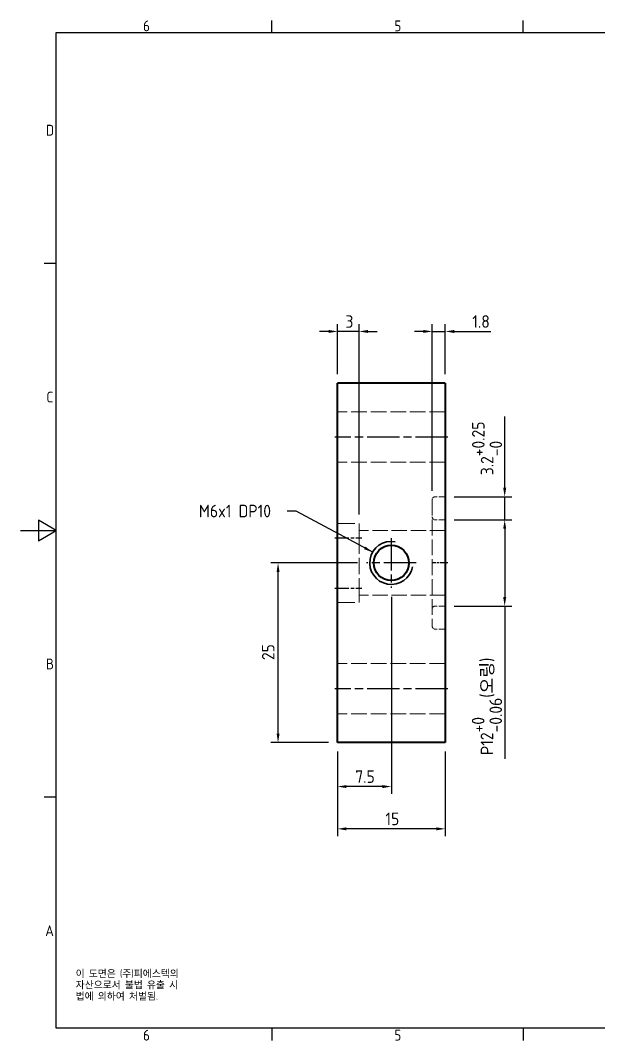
# Model space of a CAD drawing. Header units: millimetres. Extents: x 0 to 2375, y 0 to 3360.
# Drawn here: x 465 to 545.5, y 2272.6 to 2414.5 of the extents above; entities that cross this region are included whole.
import ezdxf

# ---------------------------------------------------------------- set-up
doc = ezdxf.new("R2010")
doc.units = ezdxf.units.MM
doc.linetypes.add('DPJC2253$0$CHAIN', pattern=[0.3543, 0.2362, -0.0295, 0.0591, -0.0295])
doc.linetypes.add('DPJC2253$0$DASHED', pattern=[0.2067, 0.1654, -0.0413])
for name, color, linetype, lineweight in [('DPJC2253$0$가려진 것(ISO)', 2, 'DPJC2253$0$DASHED', 18), ('DPJC2253$0$가시적인 것(ISO)', 3, 'Continuous', 40), ('DPJC2253$0$가시적인 좁은 것(ISO)', 3, 'Continuous', 35), ('DPJC2253$0$경계(ISO)', 7, 'Continuous', 25), ('DPJC2253$0$기호(ISO)', 5, 'Continuous', 25), ('DPJC2253$0$중심 표식(ISO)', 1, 'Continuous', 25), ('DPJC2253$0$중심선(ISO)', 1, 'Continuous', 25), ('DPJC2253$0$치수(ISO)', 2, 'Continuous', 25)]:
    doc.layers.add(name, color=color, linetype=linetype, lineweight=lineweight)
doc.styles.add('DPJC2253$0$문자 텍스트_PSTEK_POSCO', font='isocp.shx')
doc.styles.add('DPJC2253$0$치수 텍스트_PSTEK_POSCO', font='isocp.shx')
doc.dimstyles.new('DPJC2253$0$치수_PSTEK_POSCO', dxfattribs={"dimscale": 0.5, "dimtxt": 3.5, "dimasz": 2.5, "dimexe": 2, "dimexo": 2.5, "dimgap": 1, "dimtad": 1, "dimrnd": 1e-08, "dimdsep": 46, "dimtxsty": 'DPJC2253$0$치수 텍스트_PSTEK_POSCO', "dimcen": 0.09, "dimdle": 10, "dimclrd": 7, "dimclre": 7, "dimclrt": 2, "dimadec": 1, "dimazin": 2, "dimtfac": 1, "dimtmove": 0, "dimatfit": 3, "dimfxl": 0, "dimtolj": 1, "dimlwd": -1, "dimlwe": -1, "dimarcsym": 0})
doc.dimstyles.new('DPJC2253$0$치수_PSTEK_POSCO$7', dxfattribs={"dimscale": 0.5, "dimtxt": 3.5, "dimasz": 2.5, "dimexe": 2, "dimexo": 2.5, "dimgap": 1, "dimtad": 1, "dimrnd": 1e-08, "dimdsep": 46, "dimtxsty": 'DPJC2253$0$치수 텍스트_PSTEK_POSCO', "dimcen": 0.09, "dimdle": 10, "dimclrd": 7, "dimclre": 7, "dimclrt": 2, "dimadec": 1, "dimazin": 2, "dimtfac": 1, "dimtmove": 0, "dimatfit": 3, "dimfxl": 0, "dimtolj": 1, "dimlwd": -1, "dimlwe": -1, "dimarcsym": 0})

# ---------------------------------------------------------------- blocks, each defined once
blk = doc.blocks.new('DPJC2253$0$경계 Default Border')
at = {"layer": 'DPJC2253$0$경계(ISO)'}
for p, q in [((70, 287), (70, 290.4)), ((140, 287), (140, 290.4)), ((10, 222.75), (6.6, 222.75)), ((10, 74.25), (6.6, 74.25)), ((70, 10), (70, 6.6)), ((140, 10), (140, 6.6))]:
    blk.add_line(p, q, dxfattribs=at)
at = {"layer": 'DPJC2253$0$경계(ISO)', "flags": 128}
for points in [[(10, 10), (10, 287), (410, 287), (410, 10), (10, 10)], [(0, 148.5), (10, 148.5), (5, 151.39), (5, 145.61), (10, 148.5)]]:
    blk.add_lwpolyline(points, dxfattribs=at)
at = {"layer": 'DPJC2253$0$경계(ISO)', "color": 2, "char_height": 3, "attachment_point": 7, "style": 'DPJC2253$0$문자 텍스트_PSTEK_POSCO'}
for s, insert in [('6', (34.14, 287.37)), ('5', (104.14, 287.37)), ('D', (7.08, 258.35)), ('C', (7.24, 184.1)), ('B', (7.08, 109.85)), ('A', (6.91, 35.62)), ('6', (34.14, 6.57)), ('5', (104.14, 6.57))]:
    blk.add_mtext(s, dxfattribs=dict(at, insert=insert))
blk = doc.blocks.new('*D49')
at = {"layer": 'Defpoints', "color": 0}
for p in [(51.66, 66.27), (44.16, 44.73), (44.16, 38.62)]:
    blk.add_point(p, dxfattribs=at)
at = {"layer": 'DPJC2253$0$치수(ISO)', "color": 7}
for p, q in [((51.66, 65.02), (51.66, 37.62)), ((44.16, 43.48), (44.16, 37.62)), ((50.41, 38.62), (45.41, 38.62))]:
    blk.add_line(p, q, dxfattribs=at)
for points in [[(45.41, 38.83), (45.41, 38.41), (44.16, 38.62)], [(50.41, 38.83), (50.41, 38.41), (51.66, 38.62)]]:
    blk.add_solid(points, dxfattribs=at)
at = {"layer": 'DPJC2253$0$치수(ISO)', "color": 2, "insert": (46.64, 40), "char_height": 1.75, "attachment_point": 4, "style": 'DPJC2253$0$치수 텍스트_PSTEK_POSCO'}
blk.add_mtext('\\A1;7.5', dxfattribs=at)
blk = doc.blocks.new('*D50')
at = {"layer": 'Defpoints', "color": 0}
for p in [(44.16, 44.73), (59.16, 44.73), (44.16, 32.74)]:
    blk.add_point(p, dxfattribs=at)
at = {"layer": 'DPJC2253$0$치수(ISO)', "color": 7}
for p, q in [((44.16, 43.48), (44.16, 31.74)), ((59.16, 43.48), (59.16, 31.74)), ((57.91, 32.74), (45.41, 32.74))]:
    blk.add_line(p, q, dxfattribs=at)
for points in [[(45.41, 32.95), (45.41, 32.53), (44.16, 32.74)], [(57.91, 32.95), (57.91, 32.53), (59.16, 32.74)]]:
    blk.add_solid(points, dxfattribs=at)
at = {"layer": 'DPJC2253$0$치수(ISO)', "color": 2, "insert": (50.83, 34.12), "char_height": 1.75, "attachment_point": 4, "style": 'DPJC2253$0$치수 텍스트_PSTEK_POSCO'}
blk.add_mtext('\\A1;15', dxfattribs=at)
blk = doc.blocks.new('*D51')
at = {"layer": 'Defpoints', "color": 0}
for p in [(35.88, 69.73), (48.2, 69.73), (44.16, 44.73)]:
    blk.add_point(p, dxfattribs=at)
at = {"layer": 'DPJC2253$0$치수(ISO)', "color": 7}
for p, q in [((46.95, 69.73), (34.88, 69.73)), ((35.88, 45.98), (35.88, 68.48)), ((42.91, 44.73), (34.88, 44.73))]:
    blk.add_line(p, q, dxfattribs=at)
for points in [[(35.68, 68.48), (36.09, 68.48), (35.88, 69.73)], [(35.68, 45.98), (36.09, 45.98), (35.88, 44.73)]]:
    blk.add_solid(points, dxfattribs=at)
at = {"layer": 'DPJC2253$0$치수(ISO)', "color": 2, "insert": (34.51, 56.21), "char_height": 1.75, "attachment_point": 4, "rotation": 90, "style": 'DPJC2253$0$치수 텍스트_PSTEK_POSCO'}
blk.add_mtext('\\A1;25', dxfattribs=at)
blk = doc.blocks.new('*D52')
at = {"layer": 'Defpoints', "color": 0}
for p in [(59.16, 75.73), (67.44, 75.73), (59.16, 63.73)]:
    blk.add_point(p, dxfattribs=at)
at = {"layer": 'DPJC2253$0$치수(ISO)', "color": 7}
for p, q in [((60.41, 75.73), (68.44, 75.73)), ((67.44, 74.48), (67.44, 64.98)), ((60.41, 63.73), (68.44, 63.73)), ((67.44, 63.73), (67.44, 42.5))]:
    blk.add_line(p, q, dxfattribs=at)
for points in [[(67.23, 74.48), (67.65, 74.48), (67.44, 75.73)], [(67.23, 64.98), (67.65, 64.98), (67.44, 63.73)]]:
    blk.add_solid(points, dxfattribs=at)
at = {"layer": 'DPJC2253$0$치수(ISO)', "color": 2, "insert": (64.97, 43), "char_height": 1.75, "attachment_point": 4, "rotation": 90, "style": 'DPJC2253$0$치수 텍스트_PSTEK_POSCO'}
blk.add_mtext('\\A1;P12\\S+0^ -0.06;(오링)', dxfattribs=at)
blk = doc.blocks.new('*D53')
at = {"layer": 'Defpoints', "color": 0}
for p in [(59.16, 78.93), (67.44, 78.93), (59.16, 75.73)]:
    blk.add_point(p, dxfattribs=at)
at = {"layer": 'DPJC2253$0$치수(ISO)', "color": 7}
for p, q in [((67.44, 80.18), (67.44, 90.11)), ((60.41, 78.93), (68.44, 78.93)), ((67.44, 75.73), (67.44, 78.93)), ((60.41, 75.73), (68.44, 75.73)), ((67.44, 74.48), (67.44, 73.23))]:
    blk.add_line(p, q, dxfattribs=at)
for points in [[(67.23, 80.18), (67.65, 80.18), (67.44, 78.93)], [(67.23, 74.48), (67.65, 74.48), (67.44, 75.73)]]:
    blk.add_solid(points, dxfattribs=at)
at = {"layer": 'DPJC2253$0$치수(ISO)', "color": 2, "insert": (64.99, 81.93), "char_height": 1.75, "attachment_point": 4, "rotation": 90, "style": 'DPJC2253$0$치수 텍스트_PSTEK_POSCO'}
blk.add_mtext('\\A1;3.2\\S+0.25^ -0;', dxfattribs=at)
blk = doc.blocks.new('*D54')
at = {"layer": 'Defpoints', "color": 0}
for p in [(59.16, 101.93), (59.16, 94.73), (57.36, 78.53)]:
    blk.add_point(p, dxfattribs=at)
at = {"layer": 'DPJC2253$0$치수(ISO)', "color": 7}
for p, q in [((57.36, 79.78), (57.36, 102.93)), ((59.16, 95.98), (59.16, 102.93)), ((56.11, 101.93), (54.86, 101.93)), ((57.36, 101.93), (59.16, 101.93)), ((60.41, 101.93), (65.53, 101.93))]:
    blk.add_line(p, q, dxfattribs=at)
for points in [[(56.11, 102.14), (56.11, 101.72), (57.36, 101.93)], [(60.41, 102.14), (60.41, 101.72), (59.16, 101.93)]]:
    blk.add_solid(points, dxfattribs=at)
at = {"layer": 'DPJC2253$0$치수(ISO)', "color": 2, "insert": (62.93, 103.31), "char_height": 1.75, "attachment_point": 4, "style": 'DPJC2253$0$치수 텍스트_PSTEK_POSCO'}
blk.add_mtext('\\A1;1.8', dxfattribs=at)
blk = doc.blocks.new('*D55')
at = {"layer": 'Defpoints', "color": 0}
for p in [(44.16, 101.93), (44.16, 94.73), (47.16, 75.23)]:
    blk.add_point(p, dxfattribs=at)
at = {"layer": 'DPJC2253$0$치수(ISO)', "color": 7}
for p, q in [((44.16, 95.98), (44.16, 102.93)), ((47.16, 76.48), (47.16, 102.93)), ((42.91, 101.93), (41.66, 101.93)), ((47.16, 101.93), (44.16, 101.93)), ((48.41, 101.93), (49.66, 101.93))]:
    blk.add_line(p, q, dxfattribs=at)
for points in [[(42.91, 102.14), (42.91, 101.72), (44.16, 101.93)], [(48.41, 102.14), (48.41, 101.72), (47.16, 101.93)]]:
    blk.add_solid(points, dxfattribs=at)
at = {"layer": 'DPJC2253$0$치수(ISO)', "color": 2, "insert": (45.27, 103.31), "char_height": 1.75, "attachment_point": 4, "style": 'DPJC2253$0$치수 텍스트_PSTEK_POSCO'}
blk.add_mtext('\\A1;3', dxfattribs=at)
blk = doc.blocks.new('DPJC2253')
at = {"layer": 'DPJC2253$0$가려진 것(ISO)', "ltscale": 13.194353}
for p, q in [((59.155, 90.728), (44.155, 90.728)), ((59.155, 83.728), (44.155, 83.728)), ((59.155, 55.728), (44.155, 55.728)), ((59.155, 48.728), (44.155, 48.728))]:
    blk.add_line(p, q, dxfattribs=at)
at = {"layer": 'DPJC2253$0$가려진 것(ISO)', "ltscale": 13.374947}
blk.add_line((57.355, 78.528), (57.355, 60.928), dxfattribs=at)
at = {"layer": 'DPJC2253$0$가려진 것(ISO)', "ltscale": 5.33305}
for p, q in [((59.155, 78.928), (57.755, 78.928)), ((59.155, 75.728), (57.755, 75.728)), ((59.155, 63.728), (57.755, 63.728)), ((59.155, 60.528), (57.755, 60.528))]:
    blk.add_line(p, q, dxfattribs=at)
at = {"layer": 'DPJC2253$0$가려진 것(ISO)', "ltscale": 14.513788}
for p, q in [((44.155, 75.228), (47.155, 75.228)), ((44.155, 64.228), (47.155, 64.228))]:
    blk.add_line(p, q, dxfattribs=at)
at = {"layer": 'DPJC2253$0$가려진 것(ISO)', "ltscale": 15.198803}
for p, q in [((47.155, 73.228), (47.155, 75.228)), ((47.155, 64.228), (47.155, 66.228))]:
    blk.add_line(p, q, dxfattribs=at)
at = {"layer": 'DPJC2253$0$가려진 것(ISO)', "ltscale": 12.901145}
for p, q in [((59.155, 74.228), (47.155, 74.228)), ((59.155, 65.228), (47.155, 65.228))]:
    blk.add_line(p, q, dxfattribs=at)
at = {"layer": 'DPJC2253$0$가려진 것(ISO)', "ltscale": 13.546203}
blk.add_line((47.155, 73.228), (47.155, 66.228), dxfattribs=at)
at = {"layer": 'DPJC2253$0$가려진 것(ISO)', "ltscale": 2.393412}
for centre, start, end in [((57.755, 78.528), 90, 180), ((57.755, 76.128), 180, 270), ((57.755, 63.328), 90, 180), ((57.755, 60.928), 180, 270)]:
    blk.add_arc(centre, 0.4, start, end, dxfattribs=at)
at = {"layer": 'DPJC2253$0$가시적인 것(ISO)'}
for p, q in [((59.155, 94.728), (44.155, 94.728)), ((44.155, 44.728), (44.155, 94.728)), ((59.155, 94.728), (59.155, 44.728)), ((59.155, 44.728), (44.155, 44.728))]:
    blk.add_line(p, q, dxfattribs=at)
blk.add_circle((51.655, 69.728), 2.458, dxfattribs=at)
at = {"layer": 'DPJC2253$0$가시적인 좁은 것(ISO)'}
blk.add_arc((51.655, 69.728), 3, 80, 350, dxfattribs=at)
at = {"layer": 'DPJC2253$0$중심 표식(ISO)', "linetype": 'DPJC2253$0$CHAIN', "ltscale": 19.051651}
for p, q in [((51.655, 73.187), (51.655, 66.27)), ((55.114, 69.728), (48.197, 69.728))]:
    blk.add_line(p, q, dxfattribs=at)
at = {"layer": 'DPJC2253$0$중심선(ISO)', "linetype": 'DPJC2253$0$CHAIN', "ltscale": 19.051651}
for p, q in [((59.53, 87.228), (43.78, 87.228)), ((59.53, 52.228), (43.78, 52.228))]:
    blk.add_line(p, q, dxfattribs=at)
at = {"layer": 'DPJC2253$0$중심선(ISO)', "linetype": 'DPJC2253$0$CHAIN', "ltscale": 8.333956}
for p, q in [((43.78, 73.228), (47.53, 73.228)), ((43.78, 66.228), (47.53, 66.228))]:
    blk.add_line(p, q, dxfattribs=at)
at = {"layer": 'DPJC2253$0$중심선(ISO)', "linetype": 'DPJC2253$0$CHAIN', "ltscale": 4.778092}
blk.add_line((59.53, 69.728), (57.38, 69.728), dxfattribs=at)
at = {"xscale": 0.5, "yscale": 0.5, "zscale": 0.5}
blk.add_blockref('DPJC2253$0$경계 Default Border', (0, 0), dxfattribs=at)
at = {"layer": 'DPJC2253$0$기호(ISO)', "color": 2, "insert": (24.857, 76.946), "char_height": 1.75, "width": 11.78684, "attachment_point": 4, "line_spacing_factor": 0.6125, "style": 'DPJC2253$0$치수 텍스트_PSTEK_POSCO'}
blk.add_mtext('{M6x1 DP10}', dxfattribs=at)
at = {"layer": 'DPJC2253$0$기호(ISO)', "color": 7, "insert": (7.697, 13.114), "char_height": 1, "width": 25.62007, "attachment_point": 1, "line_spacing_factor": 0.944221, "style": 'DPJC2253$0$문자 텍스트_PSTEK_POSCO'}
blk.add_mtext('{이 도면은 (주)피에스텍의\\P자산으로서 불법 유출 시 \\P법에 의하여 처벌됨.}', dxfattribs=at)
at = {"layer": 'DPJC2253$0$치수(ISO)', "color": 7}
for base, p1, p2, picture, middle in [((44.155, 101.933), (47.155, 75.228), (44.155, 94.728), '*D55', (45.655, 101.933)), ((59.155, 101.933), (57.355, 78.528), (59.155, 94.728), '*D54', (63.984, 101.933))]:
    dim = blk.add_linear_dim(base=base, p1=p1, p2=p2, dimstyle='DPJC2253$0$치수_PSTEK_POSCO', override={"dimdec": 2, "dimtp": 0, "dimtm": 0, "dimtdec": 2, "dimtofl": 1, "dimatfit": 1}, dxfattribs=at)
    dim.commit()
    dim.dimension.update_dxf_attribs({"geometry": picture, "text_midpoint": middle, "dimtype": 128})
for base, p1, p2, angle, override, picture, middle in [((67.437, 78.928), (59.155, 75.728), (59.155, 78.928), 90, {"dimgap": 1, "dimdec": 2, "dimtol": 1, "dimlim": 0, "dimtp": 0.25, "dimtm": 1e-09, "dimtdec": 2, "dimtofl": 1, "dimatfit": 1}, '*D53', (67.437, 85.771)), ((35.884, 69.728), (44.155, 44.728), (48.197, 69.728), 90, {"dimdec": 2, "dimtp": 0, "dimtm": 0, "dimtdec": 2, "dimtofl": 0, "dimatfit": 1}, '*D51', (35.884, 57.228)), ((44.155, 38.622), (51.655, 66.27), (44.155, 44.728), 180, {"dimdec": 2, "dimtp": 0, "dimtm": 0, "dimtdec": 2, "dimtofl": 0, "dimatfit": 1}, '*D49', (47.905, 38.622)), ((44.155, 32.742), (59.155, 44.728), (44.155, 44.728), 180, {"dimdec": 2, "dimtp": 0, "dimtm": 0, "dimtdec": 2, "dimtofl": 0, "dimatfit": 1}, '*D50', (51.655, 32.742))]:
    dim = blk.add_linear_dim(base=base, p1=p1, p2=p2, angle=angle, dimstyle='DPJC2253$0$치수_PSTEK_POSCO', override=override, dxfattribs=at)
    dim.commit()
    dim.dimension.update_dxf_attribs({"geometry": picture, "text_midpoint": middle, "dimtype": 128})
dim = blk.add_linear_dim(base=(67.437, 75.728), p1=(59.155, 63.728), p2=(59.155, 75.728), angle=90, text='P<>(오링)', dimstyle='DPJC2253$0$치수_PSTEK_POSCO', override={"dimgap": 1, "dimdec": 2, "dimtol": 1, "dimlim": 0, "dimtp": 0, "dimtm": 0.06, "dimtdec": 2, "dimtofl": 0, "dimatfit": 2}, dxfattribs=at)
dim.commit()
dim.dimension.update_dxf_attribs({"geometry": '*D52', "text_midpoint": (67.437, 50.194), "dimtype": 128})
at = {"layer": 'DPJC2253$0$기호(ISO)', "color": 7, "annotation_type": 0, "has_hookline": 1, "hookline_direction": 1, "text_width": 9.976}
blk.add_leader([(49.057, 71.228), (38.394, 76.946), (37.144, 76.946)], dimstyle='DPJC2253$0$치수_PSTEK_POSCO$7', override={"dimtad": 0}, dxfattribs=at)

msp = doc.modelspace()

# ---------------------------------------------------------------- block references
msp.add_blockref('DPJC2253', (465, 2269.27))

doc.saveas('drawing.dxf')
